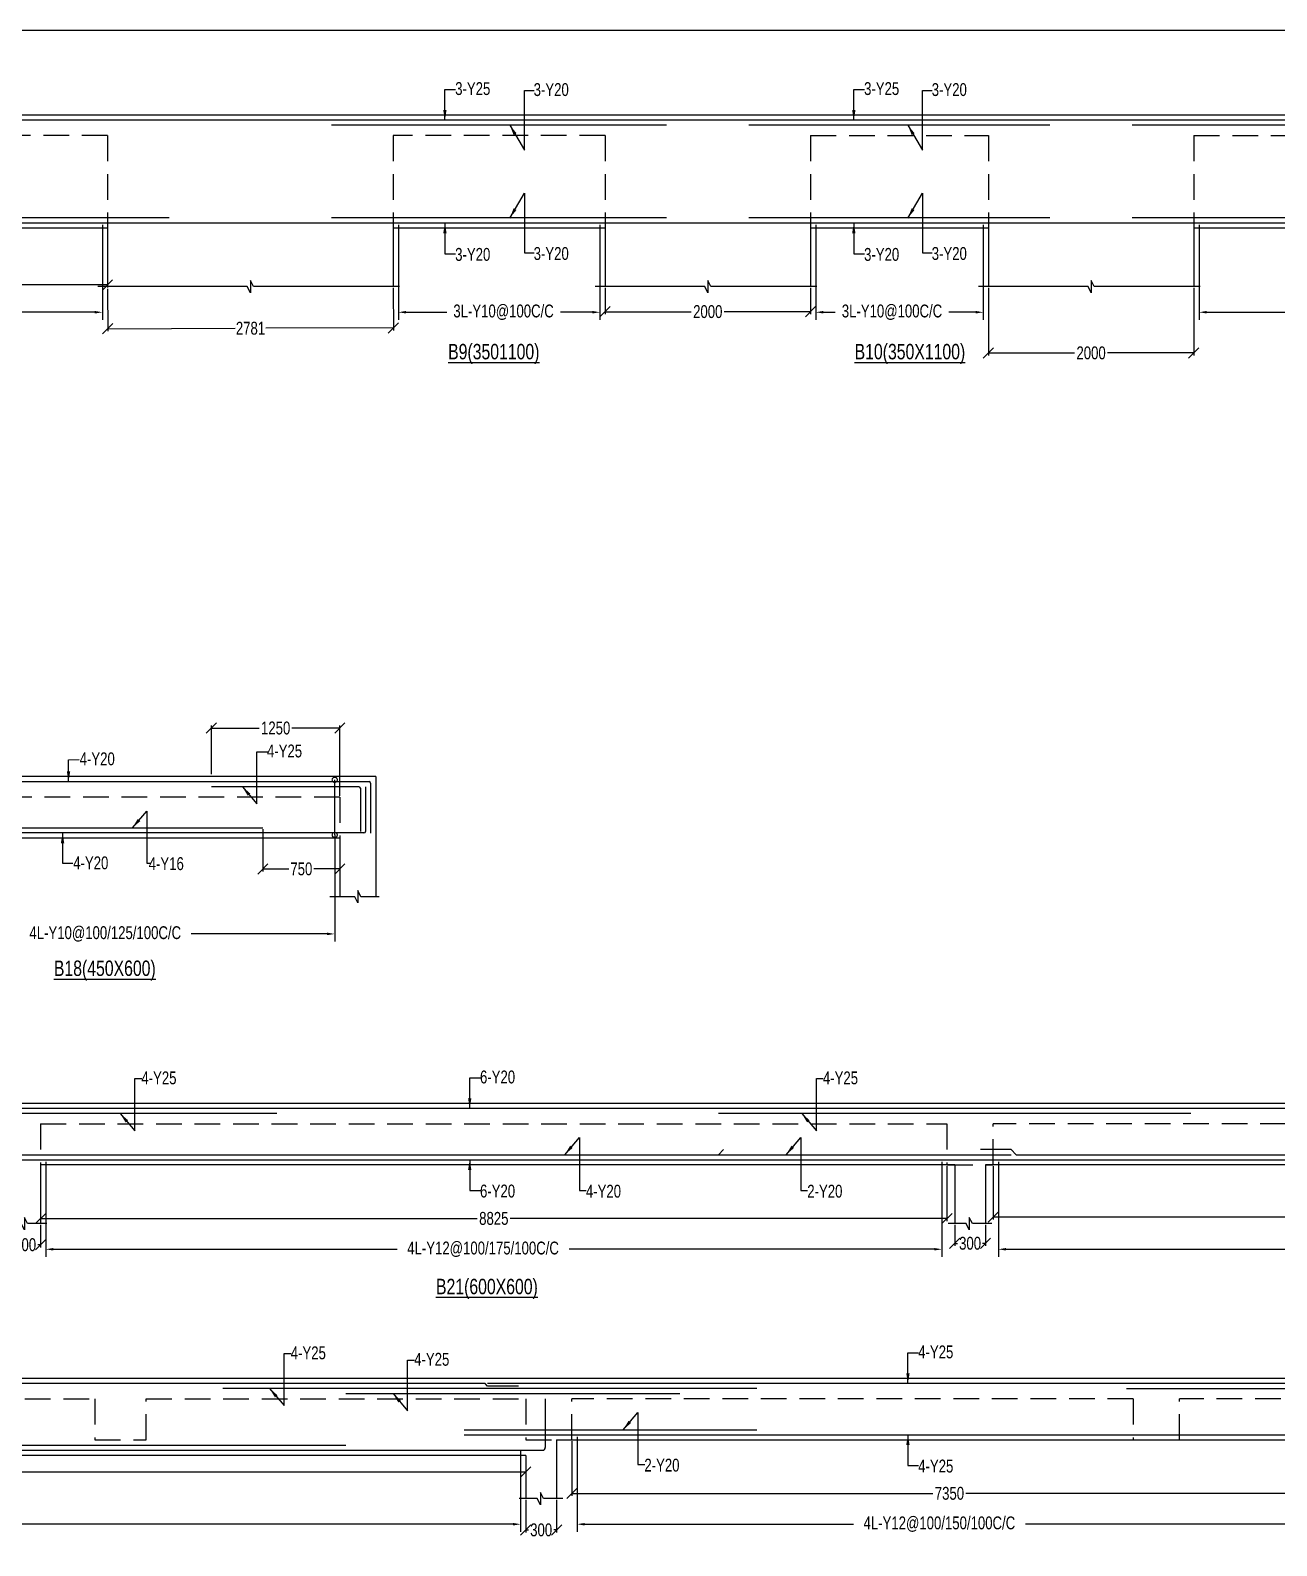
# Model space of a CAD drawing. Header units: millimetres. Extents: x 0 to 31744305, y -21599035 to 0.
# Drawn here: x 31664515 to 31676650, y -21136625 to -21121868 of the extents above; entities that cross this region are included whole.
import ezdxf

# ---------------------------------------------------------------- set-up
doc = ezdxf.new("R2010")
doc.units = ezdxf.units.MM
doc.header["$LTSCALE"] = 1000
doc.header["$MEASUREMENT"] = 0
doc.header["$PDMODE"] = 3
for name, pattern in [('CONTINOUS', [0]), ('CONTINU', [0]), ('HIDDEN', [0.375, 0.25, -0.125])]:
    doc.linetypes.add(name, pattern=pattern)
for name, color, linetype in [('-S-ARROW', 253, 'Continuous'), ('-S-MISC', 8, 'Continuous'), ('-S-STIRUP', 11, 'Continuous'), ('-STR-BEAM', 7, 'CONTINU'), ('-STR-COLUMN', 5, 'HIDDEN'), ('-STR-REINF', 3, 'Continuous'), ('-STR-RF-DIM', 8, 'CONTINOUS'), ('-STR-TEXT', 6, 'Continuous'), ('S-DIM', 7, 'Continuous'), ('SEC TEXT', 9, 'Continuous'), ('SLAB LINE', 254, 'HIDDEN')]:
    doc.layers.add(name, color=color, linetype=linetype)
doc.styles.add('BEAM-LS', font='romans.shx', dxfattribs={"width": 0.8})
doc.styles.add('SOBHA', font='swisscl.ttf')
doc.styles.add('sobha.sed', font='swisscl.ttf')
doc.dimstyles.new('S-50', dxfattribs={"dimscale": 50, "dimtxt": 2.5, "dimasz": 2, "dimexe": 0.5, "dimexo": 0.25, "dimgap": 0.25, "dimtad": 0, "dimdec": 0, "dimrnd": 0.0005, "dimzin": 0, "dimdsep": 46, "dimtxsty": 'sobha.sed', "dimblk": 'OBLIQUE', "dimcen": 0.09, "dimclrd": 8, "dimclre": 8, "dimclrt": 6, "dimadec": 0, "dimazin": 0, "dimtfac": 1, "dimtdec": 0, "dimtofl": 0, "dimtmove": 2, "dimatfit": 3, "dimfxl": 0.18, "dimtolj": 1, "dimtzin": 0, "dimlwd": -1, "dimlwe": -1, "dimarcsym": 0})
doc.dimstyles.new('S-DIM50', dxfattribs={"dimscale": 50, "dimtxt": 2.5, "dimasz": 1.5, "dimexe": 1.5, "dimexo": 1, "dimgap": 0.5, "dimtad": 0, "dimdec": 0, "dimzin": 0, "dimdsep": 46, "dimtxsty": 'SOBHA', "dimcen": 0.09, "dimclrd": 256, "dimclre": 256, "dimclrt": 6, "dimadec": 5, "dimazin": 0, "dimtfac": 1, "dimtdec": 0, "dimtofl": 0, "dimtmove": 0, "dimatfit": 3, "dimfxl": 0.18, "dimtolj": 1, "dimtzin": 0, "dimlwd": -1, "dimlwe": -1, "dimarcsym": 0})
doc.dimstyles.new('STIRUP', dxfattribs={"dimscale": 50, "dimtxt": 2.5, "dimasz": 2.2, "dimexe": 0, "dimexo": 0, "dimgap": 0.5, "dimtad": 0, "dimdec": 0, "dimzin": 0, "dimdsep": 46, "dimtxsty": 'BEAM-LS', "dimblk": 'DOTSMALL', "dimcen": 0.09, "dimclrd": 256, "dimclre": 256, "dimclrt": 256, "dimadec": 5, "dimazin": 0, "dimtfac": 1, "dimtdec": 0, "dimtofl": 0, "dimtmove": 0, "dimatfit": 3, "dimldrblk": 'DOTSMALL', "dimfxl": 0, "dimfxlon": 1, "dimtolj": 1, "dimtzin": 0, "dimlwd": -1, "dimlwe": -1, "dimarcsym": 0})

# ---------------------------------------------------------------- blocks, each defined once
blk = doc.blocks.new('*D551')
at = {"layer": '-STR-RF-DIM', "transparency": 16777216}
for p, q in [((7613, 1378), (7613, 452)), ((20259, 1378), (20259, 452)), ((7688, 527), (13085, 527)), ((20184, 527), (14848, 527))]:
    blk.add_line(p, q, dxfattribs=at)
for points in [[(7688, 540), (7688, 515), (7613, 527)], [(20184, 540), (20184, 515), (20259, 527)]]:
    blk.add_solid(points, dxfattribs=at)
at = {"layer": 'Defpoints', "color": 0, "transparency": 16777216}
for p in [(7613, 1378, 0), (20259, 1378, 0), (20259, 527)]:
    blk.add_point(p, dxfattribs=at)
at = {"layer": '-STR-RF-DIM', "color": 6, "transparency": 16777216, "insert": (13966, 527), "char_height": 125, "attachment_point": 5, "style": 'SOBHA'}
blk.add_mtext('\\A1;3L-Y10@100C/175/100C/C', dxfattribs=at)
blk = doc.blocks.new('*D552')
at = {"layer": '-STR-RF-DIM', "transparency": 16777216}
for p, q in [((23140, 1378), (23140, 452)), ((25103, 1378), (25103, 452)), ((23215, 527), (23611, 527)), ((25028, 527), (24717, 527))]:
    blk.add_line(p, q, dxfattribs=at)
for points in [[(23215, 540), (23215, 515), (23140, 527)], [(25028, 540), (25028, 515), (25103, 527)]]:
    blk.add_solid(points, dxfattribs=at)
at = {"layer": 'Defpoints', "color": 0, "transparency": 16777216}
for p in [(23140, 1378, 0), (25103, 1378, 0), (23140, 527)]:
    blk.add_point(p, dxfattribs=at)
at = {"layer": '-STR-RF-DIM', "color": 6, "transparency": 16777216, "insert": (24164, 527), "char_height": 125, "attachment_point": 5, "style": 'SOBHA'}
blk.add_mtext('\\A1;3L-Y10@100C/C', dxfattribs=at)
blk = doc.blocks.new('*D531')
at = {"layer": '-STR-RF-DIM', "transparency": 16777216}
for p, q in [((27203, 1378), (27203, 452)), ((28835, 1378), (28835, 452)), ((27278, 527), (27392, 527)), ((28760, 527), (28499, 527))]:
    blk.add_line(p, q, dxfattribs=at)
for points in [[(27278, 540), (27278, 515), (27203, 527)], [(28760, 540), (28760, 515), (28835, 527)]]:
    blk.add_solid(points, dxfattribs=at)
at = {"layer": 'Defpoints', "color": 0, "transparency": 16777216}
for p in [(27203, 1378, 0), (28835, 1378, 0), (27203, 527)]:
    blk.add_point(p, dxfattribs=at)
at = {"layer": '-STR-RF-DIM', "color": 6, "transparency": 16777216, "insert": (27946, 527), "char_height": 125, "attachment_point": 5, "style": 'SOBHA'}
blk.add_mtext('\\A1;3L-Y10@100C/C', dxfattribs=at)
blk = doc.blocks.new('*D532')
at = {"layer": '-STR-RF-DIM', "transparency": 16777216}
for p, q in [((30935, 1378), (30935, 452)), ((33854, 1378), (33854, 452)), ((31010, 527), (31853, 527)), ((33779, 527), (32960, 527))]:
    blk.add_line(p, q, dxfattribs=at)
for points in [[(31010, 540), (31010, 515), (30935, 527)], [(33779, 540), (33779, 515), (33854, 527)]]:
    blk.add_solid(points, dxfattribs=at)
at = {"layer": 'Defpoints', "color": 0, "transparency": 16777216}
for p in [(30935, 1378, 0), (33854, 1378, 0), (30935, 527)]:
    blk.add_point(p, dxfattribs=at)
at = {"layer": '-STR-RF-DIM', "color": 6, "transparency": 16777216, "insert": (32406, 527), "char_height": 125, "attachment_point": 5, "style": 'SOBHA'}
blk.add_mtext('\\A1;3L-Y10@100C/C', dxfattribs=at)
blk = doc.blocks.new('_OBLIQUE')
at = {"color": 0, "linetype": 'ByBlock'}
blk.add_line((-0.5, -0.5), (0.5, 0.5), dxfattribs=at)
blk = doc.blocks.new('_DotSmall')
at = {"color": 0, "linetype": 'ByBlock', "const_width": 0.5}
blk.add_lwpolyline([(-0.0625, 0, 1), (0.0625, 0, 1)], format="xyb", close=True, dxfattribs=at)
blk = doc.blocks.new('*D26')
at = {"layer": '-S-STIRUP', "ltscale": 100, "transparency": 16777216}
blk.add_line((31667479, -21129704), (31667479, -21129167), dxfattribs=at)
at = {"layer": 'Defpoints', "color": 0, "linetype": 'CONTINU', "ltscale": 100, "transparency": 16777216}
for p in [(31667479, -21129167), (31667479, -21129167), (31667479, -21129704)]:
    blk.add_point(p, dxfattribs=at)
at = {"layer": '-S-STIRUP', "linetype": 'CONTINU', "ltscale": 100, "transparency": 16777216, "xscale": 100, "yscale": 100, "zscale": 100}
for p, rotation in [((31667479, -21129167), 90), ((31667479, -21129704), 270)]:
    blk.add_blockref('_DotSmall', p, dxfattribs=dict(at, rotation=rotation))
blk = doc.blocks.new('*D30')
at = {"layer": '-STR-RF-DIM', "transparency": 16777216}
for p, q in [((31663011, -21129704), (31663011, -21130743)), ((31667479, -21129704), (31667479, -21130743)), ((31663086, -21130668), (31664408, -21130668)), ((31667404, -21130668), (31666082, -21130668))]:
    blk.add_line(p, q, dxfattribs=at)
for points in [[(31663086, -21130655), (31663086, -21130680), (31663011, -21130668)], [(31667404, -21130655), (31667404, -21130680), (31667479, -21130668)]]:
    blk.add_solid(points, dxfattribs=at)
at = {"layer": 'Defpoints', "color": 0, "transparency": 16777216}
for p in [(31663011, -21129704, 0), (31667479, -21129704, 0), (31667479, -21130668)]:
    blk.add_point(p, dxfattribs=at)
at = {"layer": '-STR-RF-DIM', "color": 6, "transparency": 16777216, "insert": (31665245, -21130668), "char_height": 125, "attachment_point": 5, "style": 'SOBHA'}
blk.add_mtext('\\A1;4L-Y10@100/125/100C/C', dxfattribs=at)
blk = doc.blocks.new('*D848')
at = {"layer": '-STR-RF-DIM', "transparency": 16777216}
for p, q in [((20190, 1528), (20190, 602)), ((28915, 1528), (28915, 602)), ((20265, 677), (23611, 677)), ((28840, 677), (25285, 677))]:
    blk.add_line(p, q, dxfattribs=at)
for points in [[(20265, 690), (20265, 665), (20190, 677)], [(28840, 690), (28840, 665), (28915, 677)]]:
    blk.add_solid(points, dxfattribs=at)
at = {"layer": 'Defpoints', "color": 0, "transparency": 16777216}
for p in [(20190, 1528, 0), (28915, 1528, 0), (20190, 677)]:
    blk.add_point(p, dxfattribs=at)
at = {"layer": '-STR-RF-DIM', "color": 6, "transparency": 16777216, "insert": (24448, 677), "char_height": 125, "attachment_point": 5, "style": 'SOBHA'}
blk.add_mtext('\\A1;4L-Y12@100/175/100C/C', dxfattribs=at)
blk = doc.blocks.new('*D850')
at = {"layer": '-STR-RF-DIM', "transparency": 16777216}
for p, q in [((29465, 1528), (29465, 602)), ((36715, 1528), (36715, 602)), ((29540, 677), (32484, 677)), ((36640, 677), (34157, 677))]:
    blk.add_line(p, q, dxfattribs=at)
for points in [[(29540, 690), (29540, 665), (29465, 677)], [(36640, 690), (36640, 665), (36715, 677)]]:
    blk.add_solid(points, dxfattribs=at)
at = {"layer": 'Defpoints', "color": 0, "transparency": 16777216}
for p in [(29465, 1528, 0), (36715, 1528, 0), (36715, 677)]:
    blk.add_point(p, dxfattribs=at)
at = {"layer": '-STR-RF-DIM', "color": 6, "transparency": 16777216, "insert": (33321, 677), "char_height": 125, "attachment_point": 5, "style": 'SOBHA'}
blk.add_mtext('\\A1;4L-Y10@100/125/100C/C', dxfattribs=at)
blk = doc.blocks.new('*D584')
at = {"layer": '-STR-RF-DIM', "transparency": 16777216}
for p, q in [((31658042, -21134869), (31658042, -21135702)), ((31669289, -21134915), (31669289, -21135702)), ((31658117, -21135627), (31662704, -21135627)), ((31669214, -21135627), (31664376, -21135627))]:
    blk.add_line(p, q, dxfattribs=at)
for points in [[(31658117, -21135615), (31658117, -21135640), (31658042, -21135627)], [(31669214, -21135615), (31669214, -21135640), (31669289, -21135627)]]:
    blk.add_solid(points, dxfattribs=at)
at = {"layer": 'Defpoints', "color": 0, "transparency": 16777216}
for p in [(31658042, -21134869, 178587), (31669289, -21134915, 0), (31669289, -21135627)]:
    blk.add_point(p, dxfattribs=at)
at = {"layer": '-STR-RF-DIM', "color": 6, "transparency": 16777216, "insert": (31663540, -21135627), "char_height": 125, "attachment_point": 5, "style": 'SOBHA'}
blk.add_mtext('\\A1;5L-Y12@100/150/100C/C', dxfattribs=at)
blk = doc.blocks.new('*D585')
at = {"layer": '-STR-RF-DIM', "transparency": 16777216}
for p, q in [((31669839, -21134776), (31669839, -21135702)), ((31677014, -21134776), (31677014, -21135702)), ((31669914, -21135627), (31672529, -21135627)), ((31676939, -21135627), (31674203, -21135627))]:
    blk.add_line(p, q, dxfattribs=at)
for points in [[(31669914, -21135615), (31669914, -21135640), (31669839, -21135627)], [(31676939, -21135615), (31676939, -21135640), (31677014, -21135627)]]:
    blk.add_solid(points, dxfattribs=at)
at = {"layer": 'Defpoints', "color": 0, "transparency": 16777216}
for p in [(31669839, -21134776, 0), (31677014, -21134776, 0), (31677014, -21135627)]:
    blk.add_point(p, dxfattribs=at)
at = {"layer": '-STR-RF-DIM', "color": 6, "transparency": 16777216, "insert": (31673366, -21135627), "char_height": 125, "attachment_point": 5, "style": 'SOBHA'}
blk.add_mtext('\\A1;4L-Y12@100/150/100C/C', dxfattribs=at)
blk = doc.blocks.new('*D417')
at = {"color": 8, "transparency": 16777216}
for p, q in [((31666279, -21129113), (31666279, -21128638)), ((31666279, -21128663), (31666744, -21128663)), ((31667529, -21128663), (31667063, -21128663)), ((31667529, -21129322), (31667529, -21128638))]:
    blk.add_line(p, q, dxfattribs=at)
at = {"layer": 'Defpoints', "color": 0, "transparency": 16777216}
for p in [(31666279, -21128663), (31666279, -21129126, 0), (31667529, -21129334, 0)]:
    blk.add_point(p, dxfattribs=at)
at = {"color": 8, "transparency": 16777216, "xscale": 100, "yscale": 100, "zscale": 100, "rotation": 180}
blk.add_blockref('_OBLIQUE', (31666279, -21128663), dxfattribs=at)
at = {"color": 8, "transparency": 16777216, "xscale": 100, "yscale": 100, "zscale": 100}
blk.add_blockref('_OBLIQUE', (31667529, -21128663), dxfattribs=at)
at = {"color": 6, "transparency": 16777216, "insert": (31666904, -21128663), "char_height": 125, "attachment_point": 5, "style": 'sobha.sed'}
blk.add_mtext('\\A1;1250', dxfattribs=at)
blk = doc.blocks.new('*D420')
at = {"color": 8, "transparency": 16777216}
for p, q in [((31666779, -21129647), (31666779, -21130060)), ((31667529, -21129747), (31667529, -21130060)), ((31666779, -21130035), (31667033, -21130035)), ((31667529, -21130035), (31667275, -21130035))]:
    blk.add_line(p, q, dxfattribs=at)
at = {"layer": 'Defpoints', "color": 0, "transparency": 16777216}
for p in [(31666779, -21129634, 0), (31667529, -21129734, 0), (31666779, -21130035)]:
    blk.add_point(p, dxfattribs=at)
at = {"color": 8, "transparency": 16777216, "xscale": 100, "yscale": 100, "zscale": 100, "rotation": 180}
blk.add_blockref('_OBLIQUE', (31666779, -21130035), dxfattribs=at)
at = {"color": 8, "transparency": 16777216, "xscale": 100, "yscale": 100, "zscale": 100}
blk.add_blockref('_OBLIQUE', (31667529, -21130035), dxfattribs=at)
at = {"color": 6, "transparency": 16777216, "insert": (31667154, -21130035), "char_height": 125, "attachment_point": 5, "style": 'sobha.sed'}
blk.add_mtext('\\A1;750', dxfattribs=at)
blk = doc.blocks.new('*D902')
at = {"layer": 'Defpoints', "color": 0, "transparency": 16777216}
for p in [(31652521, -21123793, 0), (31665267, -21123793, 0), (31665267, -21124347)]:
    blk.add_point(p, dxfattribs=at)
at = {"layer": 'S-DIM', "color": 8, "transparency": 16777216}
for p, q in [((31652521, -21123805), (31652521, -21124372)), ((31665267, -21123805), (31665267, -21124372)), ((31652521, -21124347), (31658696, -21124347)), ((31665267, -21124347), (31659093, -21124347))]:
    blk.add_line(p, q, dxfattribs=at)
at = {"layer": 'S-DIM', "color": 8, "transparency": 16777216, "xscale": 100, "yscale": 100, "zscale": 100, "rotation": 180}
blk.add_blockref('_OBLIQUE', (31652521, -21124347), dxfattribs=at)
at = {"layer": 'S-DIM', "color": 8, "transparency": 16777216, "xscale": 100, "yscale": 100, "zscale": 100}
blk.add_blockref('_OBLIQUE', (31665267, -21124347), dxfattribs=at)
at = {"layer": 'S-DIM', "color": 6, "transparency": 16777216, "insert": (31658894, -21124347), "char_height": 125, "attachment_point": 5, "style": 'sobha.sed'}
blk.add_mtext('\\A1;12746', dxfattribs=at)
blk = doc.blocks.new('*D903')
at = {"layer": 'Defpoints', "color": 0, "transparency": 16777216}
for p in [(31665267, -21124372), (31668048, -21124364, 0), (31668050, -21124766)]:
    blk.add_point(p, dxfattribs=at)
at = {"layer": 'S-DIM', "color": 8, "transparency": 16777216}
for p, q in [((31665267, -21124385), (31665269, -21124799)), ((31668048, -21124376), (31668050, -21124791)), ((31665269, -21124774), (31666509, -21124770)), ((31668050, -21124766), (31666809, -21124769))]:
    blk.add_line(p, q, dxfattribs=at)
at = {"layer": 'S-DIM', "color": 8, "transparency": 16777216, "xscale": 100, "yscale": 100, "zscale": 100}
for p, rotation in [((31665269, -21124774), 180.1761381373774), ((31668050, -21124766), 0.1761381373774036)]:
    blk.add_blockref('_OBLIQUE', p, dxfattribs=dict(at, rotation=rotation))
at = {"layer": 'S-DIM', "color": 6, "transparency": 16777216, "insert": (31666659, -21124770), "char_height": 125, "attachment_point": 5, "rotation": 0.1761, "style": 'sobha.sed'}
blk.add_mtext('\\A1;2781', dxfattribs=at)
blk = doc.blocks.new('*D909')
at = {"layer": 'Defpoints', "color": 0, "transparency": 16777216}
for p in [(31670111, -21124364, 0), (31672111, -21124364, 0), (31672111, -21124608)]:
    blk.add_point(p, dxfattribs=at)
at = {"layer": 'S-DIM', "color": 8, "transparency": 16777216}
for p, q in [((31670111, -21124376), (31670111, -21124633)), ((31672111, -21124376), (31672111, -21124633)), ((31670111, -21124608), (31670951, -21124608)), ((31672111, -21124608), (31671272, -21124608))]:
    blk.add_line(p, q, dxfattribs=at)
at = {"layer": 'S-DIM', "color": 8, "transparency": 16777216, "xscale": 100, "yscale": 100, "zscale": 100}
for p, rotation in [((31670111, -21124608), 180.0012860835326), ((31672111, -21124608), 0.0012860835326465)]:
    blk.add_blockref('_OBLIQUE', p, dxfattribs=dict(at, rotation=rotation))
at = {"layer": 'S-DIM', "color": 6, "transparency": 16777216, "insert": (31671111, -21124608), "char_height": 125, "attachment_point": 5, "rotation": 0.0013, "style": 'sobha.sed'}
blk.add_mtext('\\A1;2000', dxfattribs=at)
blk = doc.blocks.new('*D910')
at = {"layer": 'Defpoints', "color": 0, "transparency": 16777216}
for p in [(31673843, -21124364, 0), (31675843, -21124364, 0), (31675843, -21125010)]:
    blk.add_point(p, dxfattribs=at)
at = {"layer": 'S-DIM', "color": 8, "transparency": 16777216}
for p, q in [((31673843, -21124376), (31673843, -21125035)), ((31675843, -21124376), (31675843, -21125035)), ((31673843, -21125010), (31674683, -21125010)), ((31675843, -21125010), (31675004, -21125010))]:
    blk.add_line(p, q, dxfattribs=at)
at = {"layer": 'S-DIM', "color": 8, "transparency": 16777216, "xscale": 100, "yscale": 100, "zscale": 100, "rotation": 180}
blk.add_blockref('_OBLIQUE', (31673843, -21125010), dxfattribs=at)
at = {"layer": 'S-DIM', "color": 8, "transparency": 16777216, "xscale": 100, "yscale": 100, "zscale": 100}
blk.add_blockref('_OBLIQUE', (31675843, -21125010), dxfattribs=at)
at = {"layer": 'S-DIM', "color": 6, "transparency": 16777216, "insert": (31674843, -21125010), "char_height": 125, "attachment_point": 5, "style": 'sobha.sed'}
blk.add_mtext('\\A1;2000', dxfattribs=at)
blk = doc.blocks.new('*D927')
at = {"layer": 'Defpoints', "color": 0, "transparency": 16777216}
for p in [(31664615, -21132918, 0), (31673440, -21132918, 0), (31673440, -21133439)]:
    blk.add_point(p, dxfattribs=at)
at = {"layer": 'S-DIM', "color": 8, "transparency": 16777216}
for p, q in [((31664615, -21132931), (31664615, -21133464)), ((31673440, -21132931), (31673440, -21133464)), ((31664615, -21133439), (31668867, -21133439)), ((31673440, -21133439), (31669188, -21133439))]:
    blk.add_line(p, q, dxfattribs=at)
at = {"layer": 'S-DIM', "color": 8, "transparency": 16777216, "xscale": 100, "yscale": 100, "zscale": 100, "rotation": 180}
blk.add_blockref('_OBLIQUE', (31664615, -21133439), dxfattribs=at)
at = {"layer": 'S-DIM', "color": 8, "transparency": 16777216, "xscale": 100, "yscale": 100, "zscale": 100}
blk.add_blockref('_OBLIQUE', (31673440, -21133439), dxfattribs=at)
at = {"layer": 'S-DIM', "color": 6, "transparency": 16777216, "insert": (31669028, -21133439), "char_height": 125, "attachment_point": 5, "style": 'sobha.sed'}
blk.add_mtext('\\A1;8825', dxfattribs=at)
blk = doc.blocks.new('*D928')
at = {"layer": 'Defpoints', "color": 0, "transparency": 16777216}
for p in [(31673890, -21132918, 0), (31681240, -21132918, 0), (31681240, -21133424)]:
    blk.add_point(p, dxfattribs=at)
at = {"layer": 'S-DIM', "color": 8, "transparency": 16777216}
for p, q in [((31673890, -21132931), (31673890, -21133449)), ((31681240, -21132931), (31681240, -21133449)), ((31673890, -21133424), (31677405, -21133424)), ((31681240, -21133424), (31677726, -21133424))]:
    blk.add_line(p, q, dxfattribs=at)
at = {"layer": 'S-DIM', "color": 8, "transparency": 16777216, "xscale": 100, "yscale": 100, "zscale": 100, "rotation": 180}
blk.add_blockref('_OBLIQUE', (31673890, -21133424), dxfattribs=at)
at = {"layer": 'S-DIM', "color": 8, "transparency": 16777216, "xscale": 100, "yscale": 100, "zscale": 100}
blk.add_blockref('_OBLIQUE', (31681240, -21133424), dxfattribs=at)
at = {"layer": 'S-DIM', "color": 6, "transparency": 16777216, "insert": (31677565, -21133424), "char_height": 125, "attachment_point": 5, "style": 'sobha.sed'}
blk.add_mtext('\\A1;7350', dxfattribs=at)
blk = doc.blocks.new('*D932')
at = {"layer": 'Defpoints', "color": 0, "transparency": 16777216}
for p in [(31664315, -21133489, 0), (31664615, -21133489, 0), (31664615, -21133695)]:
    blk.add_point(p, dxfattribs=at)
at = {"layer": 'S-DIM', "color": 8, "transparency": 16777216}
for p, q in [((31664315, -21133501), (31664315, -21133720)), ((31664615, -21133501), (31664615, -21133720)), ((31664315, -21133695), (31664343, -21133695)), ((31664615, -21133695), (31664587, -21133695))]:
    blk.add_line(p, q, dxfattribs=at)
at = {"layer": 'S-DIM', "color": 8, "transparency": 16777216, "xscale": 100, "yscale": 100, "zscale": 100, "rotation": 180}
blk.add_blockref('_OBLIQUE', (31664315, -21133695), dxfattribs=at)
at = {"layer": 'S-DIM', "color": 8, "transparency": 16777216, "xscale": 100, "yscale": 100, "zscale": 100}
blk.add_blockref('_OBLIQUE', (31664615, -21133695), dxfattribs=at)
at = {"layer": 'S-DIM', "color": 6, "transparency": 16777216, "insert": (31664465, -21133695), "char_height": 125, "attachment_point": 5, "style": 'sobha.sed'}
blk.add_mtext('\\A1;300', dxfattribs=at)
blk = doc.blocks.new('*D934')
at = {"layer": 'Defpoints', "color": 0, "transparency": 16777216}
for p in [(31673515, -21133489, 0), (31673815, -21133489, 0), (31673815, -21133681)]:
    blk.add_point(p, dxfattribs=at)
at = {"layer": 'S-DIM', "color": 8, "transparency": 16777216}
for p, q in [((31673515, -21133501), (31673515, -21133706)), ((31673815, -21133501), (31673815, -21133706)), ((31673515, -21133681), (31673543, -21133681)), ((31673815, -21133681), (31673787, -21133681))]:
    blk.add_line(p, q, dxfattribs=at)
at = {"layer": 'S-DIM', "color": 8, "transparency": 16777216, "xscale": 100, "yscale": 100, "zscale": 100, "rotation": 180}
blk.add_blockref('_OBLIQUE', (31673515, -21133681), dxfattribs=at)
at = {"layer": 'S-DIM', "color": 8, "transparency": 16777216, "xscale": 100, "yscale": 100, "zscale": 100}
blk.add_blockref('_OBLIQUE', (31673815, -21133681), dxfattribs=at)
at = {"layer": 'S-DIM', "color": 6, "transparency": 16777216, "insert": (31673665, -21133681), "char_height": 125, "attachment_point": 5, "style": 'sobha.sed'}
blk.add_mtext('\\A1;300', dxfattribs=at)
blk = doc.blocks.new('*D935')
at = {"layer": 'Defpoints', "color": 0, "transparency": 16777216}
for p in [(31657992, -21135746, 0), (31669339, -21135746, 0), (31669339, -21135908)]:
    blk.add_point(p, dxfattribs=at)
at = {"layer": 'S-DIM', "color": 8, "transparency": 16777216}
for p, q in [((31657992, -21135758), (31657992, -21135933)), ((31669339, -21135758), (31669339, -21135933)), ((31657992, -21135908), (31663467, -21135908)), ((31669339, -21135908), (31663863, -21135908))]:
    blk.add_line(p, q, dxfattribs=at)
at = {"layer": 'S-DIM', "color": 8, "transparency": 16777216, "xscale": 100, "yscale": 100, "zscale": 100, "rotation": 180}
blk.add_blockref('_OBLIQUE', (31657992, -21135908), dxfattribs=at)
at = {"layer": 'S-DIM', "color": 8, "transparency": 16777216, "xscale": 100, "yscale": 100, "zscale": 100}
blk.add_blockref('_OBLIQUE', (31669339, -21135908), dxfattribs=at)
at = {"layer": 'S-DIM', "color": 6, "transparency": 16777216, "insert": (31663665, -21135908), "char_height": 125, "attachment_point": 5, "style": 'sobha.sed'}
blk.add_mtext('\\A1;11347', dxfattribs=at)
blk = doc.blocks.new('*D936')
at = {"layer": 'Defpoints', "color": 0, "transparency": 16777216}
for p in [(31669789, -21135596, 0), (31677139, -21135596, 0), (31677139, -21136116)]:
    blk.add_point(p, dxfattribs=at)
at = {"layer": 'S-DIM', "color": 8, "transparency": 16777216}
for p, q in [((31669789, -21135608), (31669789, -21136141)), ((31677139, -21135608), (31677139, -21136141)), ((31669789, -21136116), (31673303, -21136116)), ((31677139, -21136116), (31673624, -21136116))]:
    blk.add_line(p, q, dxfattribs=at)
at = {"layer": 'S-DIM', "color": 8, "transparency": 16777216, "xscale": 100, "yscale": 100, "zscale": 100, "rotation": 180}
blk.add_blockref('_OBLIQUE', (31669789, -21136116), dxfattribs=at)
at = {"layer": 'S-DIM', "color": 8, "transparency": 16777216, "xscale": 100, "yscale": 100, "zscale": 100}
blk.add_blockref('_OBLIQUE', (31677139, -21136116), dxfattribs=at)
at = {"layer": 'S-DIM', "color": 6, "transparency": 16777216, "insert": (31673464, -21136116), "char_height": 125, "attachment_point": 5, "style": 'sobha.sed'}
blk.add_mtext('\\A1;7350', dxfattribs=at)
blk = doc.blocks.new('*D945')
at = {"layer": 'Defpoints', "color": 0, "transparency": 16777216}
for p in [(31669339, -21136167, 0), (31669639, -21136167, 0), (31669639, -21136472)]:
    blk.add_point(p, dxfattribs=at)
at = {"layer": 'S-DIM', "color": 8, "transparency": 16777216}
for p, q in [((31669339, -21136179), (31669339, -21136497)), ((31669639, -21136179), (31669639, -21136497)), ((31669339, -21136472), (31669367, -21136472)), ((31669639, -21136472), (31669611, -21136472))]:
    blk.add_line(p, q, dxfattribs=at)
at = {"layer": 'S-DIM', "color": 8, "transparency": 16777216, "xscale": 100, "yscale": 100, "zscale": 100, "rotation": 180}
blk.add_blockref('_OBLIQUE', (31669339, -21136472), dxfattribs=at)
at = {"layer": 'S-DIM', "color": 8, "transparency": 16777216, "xscale": 100, "yscale": 100, "zscale": 100}
blk.add_blockref('_OBLIQUE', (31669639, -21136472), dxfattribs=at)
at = {"layer": 'S-DIM', "color": 6, "transparency": 16777216, "insert": (31669489, -21136472), "char_height": 125, "attachment_point": 5, "style": 'sobha.sed'}
blk.add_mtext('\\A1;300', dxfattribs=at)
blk = doc.blocks.new('A$C1ce4d759')
at = {"layer": '-S-MISC', "linetype": 'ByBlock', "ltscale": 1000, "elevation": 0}
for points in [[(23152.2, 777.1), (21729, 777.9), (21699.1, 837.5), (21699.1, 717.3), (21669.3, 777.9), (20212.8, 777.1)], [(27215.2, 777.1), (26182.5, 777.8), (26152.6, 837.5), (26152.6, 717.3), (26122.8, 777.8), (25056.8, 777.1)], [(30947.2, 777.1), (29914.5, 777.8), (29884.6, 837.5), (29884.6, 717.3), (29854.8, 777.8), (28788.8, 777.1)]]:
    blk.add_lwpolyline(points, dxfattribs=at)
at = {"layer": '-STR-BEAM'}
for p, q in [((45174.6, 2448, 0), (62.6, 2448, 0)), ((7562.6, 1348, 0), (20308.6, 1348, 0)), ((23089.6, 1348, 0), (25152.6, 1348, 0)), ((27152.6, 1348, 0), (28884.6, 1348, 0)), ((30884.6, 1348, 0), (33903.6, 1348, 0))]:
    blk.add_line(p, q, dxfattribs=at)
at = {"layer": '-STR-COLUMN', "linetype": 'Continuous', "ltscale": 10}
for p, q in [((20308.6, 1348, 0), (20308.6, 777.1, 0)), ((23089.6, 1348, 0), (23089.6, 777.1, 0)), ((25152.6, 1348, 0), (25152.6, 777.1, 0)), ((27152.6, 1348, 0), (27152.6, 777.1, 0)), ((28884.6, 1348, 0), (28884.6, 777.1, 0)), ((30884.6, 1348, 0), (30884.6, 777.1, 0))]:
    blk.add_line(p, q, dxfattribs=at)
at = {"layer": '-STR-REINF', "ltscale": 10}
for p, q in [((45109.6, 2398, 0), (127.6, 2398, 0)), ((25750.3, 2348, 0), (22489.6, 2348, 0)), ((29482.3, 2348, 0), (26552.6, 2348, 0)), ((43774.7, 2348, 0), (30284.6, 2348, 0)), ((177.6, 1398, 0), (45059.6, 1398, 0)), ((25750.3, 1445.3, 0), (22489.6, 1445.3, 0)), ((29482.3, 1445.3, 0), (26552.6, 1445.3, 0)), ((43774.7, 1445.3, 0), (30284.6, 1445.3, 0))]:
    blk.add_line(p, q, dxfattribs=at)
blk.add_lwpolyline([(20908.7, 1448), (6962.6, 1448)], dxfattribs=at)
at = {"layer": 'SLAB LINE', "color": 8, "linetype": 'HIDDEN'}
for p, q in [((20308.6, 2248, 0), (20308.6, 1348, 0)), ((25152.6, 2248, 0), (23089.6, 2248, 0)), ((23089.6, 2248, 0), (23089.6, 1348, 0)), ((25152.6, 2248, 0), (25152.6, 1348, 0)), ((27152.6, 2248, 0), (27152.6, 1348, 0)), ((27152.6, 2248, 0), (28884.6, 2248, 0)), ((28884.6, 2248, 0), (28884.6, 1348, 0)), ((30884.6, 2248, 0), (30884.6, 1348, 0)), ((30884.6, 2248, 0), (30884.6, 1348, 0)), ((30884.6, 2248, 0), (33903.6, 2248, 0))]:
    blk.add_line(p, q, dxfattribs=at)
at = {"layer": 'SLAB LINE', "color": 8, "linetype": 'HIDDEN', "elevation": 0}
blk.add_lwpolyline([(20308.6, 2248), (14448.6, 2248), (14448.6, 1848)], dxfattribs=at)
at = {"layer": '-STR-TEXT', "color": 6, "style": 'SOBHA'}
for s, p in [('3-Y25', (23693.2, 2642.8, 0)), ('3-Y20', (24457.3, 2633.1, 0)), ('3-Y25', (27674.3, 2642.8, 0)), ('3-Y20', (28332.8, 2633.1, 0)), ('3-Y20', (23693.2, 1028, 0)), ('3-Y20', (24457.3, 1037, 0)), ('3-Y20', (27674.3, 1028, 0)), ('3-Y20', (28332.8, 1037, 0))]:
    blk.add_text(s, height=125, dxfattribs=at).set_placement(p)
at = {"layer": 'SEC TEXT', "color": 4, "linetype": 'ByBlock', "style": 'sobha.sed'}
for s, p in [('%%UB9(3501100)', (23624.5, 69, 0)), ('%%UB10(350X1100)', (27582, 69, 0))]:
    blk.add_text(s, height=150, rotation=359.98928, dxfattribs=at).set_placement(p)
at = {"layer": '-STR-RF-DIM'}
dim = blk.add_linear_dim(base=(20258.6, 527, 0), p1=(7612.6, 1378.3, 0), p2=(20258.6, 1378.3, 0), text='3L-Y10@100C/175/100C/C', dimstyle='S-DIM50', override={"dimscale": 1, "dimtxt": 125, "dimasz": 75, "dimexe": 75, "dimexo": 0, "dimgap": 25, "dimsah": 1, "dimcen": 4.5, "dimfxl": 75}, dxfattribs=at)
dim.commit()
dim.dimension.update_dxf_attribs({"geometry": '*D551', "text_midpoint": (13966.5, 527, 0), "dimtype": 128})
for base, p1, p2, picture, middle in [((23139.6, 527, 0), (25102.6, 1378.3, 0), (23139.6, 1378.3, 0), '*D552', (24164, 527, 0)), ((27202.6, 527, 0), (28834.6, 1378.3, 0), (27202.6, 1378.3, 0), '*D531', (27945.5, 527, 0)), ((30934.6, 527, 0), (33853.6, 1378.3, 0), (30934.6, 1378.3, 0), '*D532', (32406.5, 527, 0))]:
    dim = blk.add_linear_dim(base=base, p1=p1, p2=p2, angle=180, text='3L-Y10@100C/C', dimstyle='S-DIM50', override={"dimscale": 1, "dimtxt": 125, "dimasz": 75, "dimexe": 75, "dimexo": 0, "dimgap": 25, "dimsah": 1, "dimcen": 4.5, "dimfxl": 75}, dxfattribs=at)
    dim.commit()
    dim.dimension.update_dxf_attribs({"geometry": picture, "text_midpoint": middle, "dimtype": 128})
at = {"layer": '-S-ARROW', "color": 8}
for points, override in [([(23593.1, 2398, 0), (23593.1, 2698, 0), (23696.6, 2698, 0)], {"dimasz": 2, "dimgap": 0.1, "dimtad": 0}), ([(24225.4, 2348.3, 0), (24367.7, 2106.1, 0), (24367.7, 2688.3, 0), (24460.6, 2688.3, 0)], {"dimgap": 0.1}), ([(27574.2, 2398, 0), (27574.2, 2698, 0), (27677.6, 2698, 0)], {"dimasz": 2, "dimgap": 0.1, "dimtad": 0}), ([(28100.9, 2348.3, 0), (28243.2, 2106.1, 0), (28243.2, 2688.3, 0), (28336.1, 2688.3, 0)], {"dimgap": 0.1}), ([(24225.4, 1445, 0), (24367.7, 1687.2, 0), (24367.7, 1105, 0), (24460.6, 1105, 0)], {"dimgap": 0.1}), ([(28100.9, 1445, 0), (28243.2, 1687.2, 0), (28243.2, 1105, 0), (28336.1, 1105, 0)], {"dimgap": 0.1}), ([(23593.1, 1395.3, 0), (23593.1, 1095.3, 0), (23696.6, 1095.3, 0)], {"dimasz": 2, "dimgap": 0.1, "dimtad": 0}), ([(27574.2, 1395.3, 0), (27574.2, 1095.3, 0), (27677.6, 1095.3, 0)], {"dimasz": 2, "dimgap": 0.1, "dimtad": 0})]:
    blk.add_leader(points, dimstyle='S-50', override=override, dxfattribs=at)
blk = doc.blocks.new('A$Ce57c240b')
at = {"layer": '-S-MISC', "linetype": 'ByBlock', "ltscale": 1000, "elevation": 0}
for points in [[(20202.3, 927.1), (20012.1, 927.5), (19982.2, 987.2), (19982.2, 867), (19952.4, 927.5), (19775.4, 927.1)], [(29402.3, 927.1), (29212.1, 927.5), (29182.2, 987.2), (29182.2, 867), (29152.4, 927.5), (28975.4, 927.1)]]:
    blk.add_lwpolyline(points, dxfattribs=at)
at = {"layer": '-STR-BEAM'}
for p, q in [((41366.7, 2098, 0), (62.6, 2098, 0)), ((29039.7, 1498, 0), (20139.7, 1498, 0)), ((36839.7, 1498, 0), (29339.7, 1498, 0))]:
    blk.add_line(p, q, dxfattribs=at)
at = {"layer": '-STR-COLUMN', "linetype": 'Continuous', "ltscale": 10}
for p, q in [((20139.7, 1498, 0), (20139.7, 927.1, 0)), ((29039.7, 1498, 0), (29039.7, 927.1, 0)), ((29339.7, 1498, 0), (29339.7, 927.1, 0))]:
    blk.add_line(p, q, dxfattribs=at)
at = {"layer": '-STR-REINF', "ltscale": 10}
for p, q in [((41641.7, 2048, 0), (127.6, 2048, 0)), ((22439.7, 1998, 0), (17889.7, 1998, 0)), ((31339.7, 1998, 0), (26739.7, 1998, 0)), ((26739.7, 1598, 0), (26789.2, 1647.5, 0)), ((29590.2, 1647.5, 0), (29290.2, 1647.5, 0)), ((29639.7, 1598, 0), (29590.2, 1647.5, 0)), ((11248.9, 1548, 0), (41591.7, 1548, 0)), ((19690.2, 1598, 0), (29590.2, 1598, 0)), ((29639.7, 1598, 0), (36939.7, 1598, 0))]:
    blk.add_line(p, q, dxfattribs=at)
at = {"layer": 'SLAB LINE', "color": 8, "linetype": 'HIDDEN'}
for p, q in [((20139.7, 1898, 0), (20139.7, 1498, 0)), ((20139.7, 1898), (28964.7, 1898)), ((36764.7, 1898), (29414.7, 1898))]:
    blk.add_line(p, q, dxfattribs=at)
blk.add_lwpolyline([(28964.7, 1898), (28964.7, 1498), (29414.7, 1498), (29414.7, 1898)], dxfattribs=at)
at = {"layer": '-STR-TEXT', "color": 6, "style": 'SOBHA'}
for s, p in [('4-Y25', (21121.2, 2283.9, 0)), ('6-Y20', (24418.1, 2292.8, 0)), ('4-Y25', (27756.7, 2283.9, 0)), ('6-Y20', (24418.1, 1181.7, 0)), ('4-Y20', (25449.3, 1180.2, 0)), ('2-Y20', (27604.6, 1180.2, 0))]:
    blk.add_text(s, height=125, dxfattribs=at).set_placement(p)
at = {"layer": 'SEC TEXT', "color": 4, "linetype": 'ByBlock', "style": 'sobha.sed'}
blk.add_text('%%UB21(600X600)', height=150, rotation=359.98928, dxfattribs=at).set_placement((23989.5, 239.6, 0))
at = {"layer": '-STR-RF-DIM'}
dim = blk.add_linear_dim(base=(20189.7, 677.1, 0), p1=(28914.7, 1528.3, 0), p2=(20189.7, 1528.3, 0), angle=180, text='4L-Y12@100/175/100C/C', dimstyle='S-DIM50', override={"dimscale": 1, "dimtxt": 125, "dimasz": 75, "dimexe": 75, "dimexo": 0, "dimgap": 25, "dimsah": 1, "dimcen": 4.5, "dimfxl": 75}, dxfattribs=at)
dim.commit()
dim.dimension.update_dxf_attribs({"geometry": '*D848', "text_midpoint": (24447.7, 677.1, 0), "dimtype": 128})
dim = blk.add_linear_dim(base=(36714.7, 677.1, 0), p1=(29464.7, 1528.3, 0), p2=(36714.7, 1528.3, 0), text='4L-Y10@100/125/100C/C', dimstyle='S-DIM50', override={"dimscale": 1, "dimtxt": 125, "dimasz": 75, "dimexe": 75, "dimexo": 0, "dimgap": 25, "dimsah": 1, "dimcen": 4.5, "dimfxl": 75}, dxfattribs=at)
dim.commit()
dim.dimension.update_dxf_attribs({"geometry": '*D850', "text_midpoint": (33320.7, 677.1, 0), "dimtype": 128})
at = {"layer": '-S-ARROW'}
for points, override in [([(20914.9, 1999, 0), (21057.2, 1831.8, 0), (21057.2, 2339, 0), (21124.6, 2339, 0)], {"dimgap": 0.1}), ([(24318, 2048, 0), (24318, 2348, 0), (24421.4, 2348, 0)], {"dimasz": 2, "dimgap": 0.1, "dimtad": 0}), ([(27550.4, 1999, 0), (27692.7, 1831.8, 0), (27692.7, 2339, 0), (27760.1, 2339, 0)], {"dimgap": 0.1}), ([(25242.9, 1598.5, 0), (25385.2, 1765.7, 0), (25385.2, 1248, 0), (25452.6, 1248, 0)], {"dimgap": 0.1}), ([(27398.3, 1598.5, 0), (27540.5, 1765.7, 0), (27540.5, 1248, 0), (27607.9, 1248, 0)], {"dimgap": 0.1}), ([(24318, 1549, 0), (24318, 1249, 0), (24421.4, 1249, 0)], {"dimasz": 2, "dimgap": 0.1, "dimtad": 0})]:
    blk.add_leader(points, dimstyle='S-50', override=override, dxfattribs=at)
blk = doc.blocks.new('BEAM')
at = {"layer": '-S-MISC', "linetype": 'ByBlock', "ltscale": 1000, "elevation": 0}
blk.add_lwpolyline([(31669701.4, -21135377.5), (31669511.2, -21135377), (31669481.3, -21135317.4), (31669481.3, -21135437.6), (31669451.5, -21135377), (31669274.5, -21135377.5)], dxfattribs=at)
at = {"layer": '-STR-BEAM'}
for p, q in [((31708337.2, -21134206.6, 0), (31657991.8, -21134206.6, 0)), ((31669638.8, -21134806.6, 0), (31677138.8, -21134806.6, 0)), ((31669338.8, -21134956.6, 0), (31657991.8, -21134956.6, 0))]:
    blk.add_line(p, q, dxfattribs=at)
at = {"layer": '-STR-COLUMN', "linetype": 'Continuous', "ltscale": 10}
for p, q in [((31669638.8, -21134806.6, 0), (31669638.8, -21135377.5, 0)), ((31669338.8, -21134956.6, 0), (31669338.8, -21135377.5, 0))]:
    blk.add_line(p, q, dxfattribs=at)
at = {"layer": '-STR-REINF', "ltscale": 10}
for p, q in [((31668942.4, -21134256.6, 0), (31657706.7, -21134256.6, 0)), ((31671588.8, -21134306.6, 0), (31666388.8, -21134306.6, 0)), ((31670838.8, -21134356.6, 0), (31667588.8, -21134356.6, 0)), ((31668967.4, -21134281.6, 0), (31668942.4, -21134256.6, 0)), ((31677810.3, -21134256.6, 0), (31668967.4, -21134256.6, 0)), ((31669267.4, -21134281.6, 0), (31668967.4, -21134281.6, 0)), ((31675188.8, -21134306.6, 0), (31679738.8, -21134306.6, 0)), ((31669528.8, -21134406.6, 0), (31669528.8, -21134881.6, 0)), ((31668738.8, -21134706.6, 0), (31671588.8, -21134706.6, 0)), ((31668738.8, -21134756.6, 0), (31686938.8, -21134756.6, 0)), ((31657756.7, -21134906.6, 0), (31669503.8, -21134906.6, 0)), ((31657853, -21134856.6, 0), (31667588.8, -21134856.6, 0))]:
    blk.add_line(p, q, dxfattribs=at)
blk.add_arc((31669503.8, -21134881.6, 0), 25, 270, 0, dxfattribs=at)
at = {"layer": 'SLAB LINE', "color": 8, "linetype": 'HIDDEN'}
for p, q in [((31663336.9, -21134406.6, 0), (31665143.4, -21134406.6, 0)), ((31665643.4, -21134406.6, 0), (31669338.8, -21134406.6, 0))]:
    blk.add_line(p, q, dxfattribs=at)
at = {"layer": 'SLAB LINE', "color": 8, "linetype": 'HIDDEN', "elevation": 0}
for points in [[(31665143.4, -21134406.6), (31665143.4, -21134806.6), (31665643.4, -21134806.6), (31665643.4, -21134406.6)], [(31669338.8, -21134406.6), (31669338.8, -21134806.6), (31669788.8, -21134806.6), (31669788.8, -21134406.6)], [(31675253.2, -21134406.6), (31669788.8, -21134406.6)], [(31675253.2, -21134406.6), (31675253.2, -21134806.6), (31675703.2, -21134806.6), (31675703.2, -21134406.6)], [(31677064.3, -21134406.6), (31675703.2, -21134406.6)]]:
    blk.add_lwpolyline(points, dxfattribs=at)
at = {"layer": '-STR-TEXT', "color": 6, "style": 'SOBHA'}
for s, p in [('4-Y25', (31667051, -21134020.7, 0)), ('4-Y25', (31673159.9, -21134011.7, 0)), ('4-Y25', (31668253, -21134083.4, 0)), ('2-Y20', (31670493.8, -21135114.4, 0)), ('4-Y25', (31673159.9, -21135123.3, 0))]:
    blk.add_text(s, height=125, dxfattribs=at).set_placement(p)
at = {"layer": '-STR-RF-DIM'}
for base, p1, p2, text, picture, middle in [((31677014.3, -21135627.5, 0), (31669838.8, -21134776.3, 0), (31677014.3, -21134776.3, 0), '4L-Y12@100/150/100C/C', '*D585', (31673365.8, -21135627.5, 0)), ((31669288.8, -21135627.5, 0), (31658041.6, -21134869.3, 178586.6), (31669288.8, -21134914.6, 0), '5L-Y12@100/150/100C/C', '*D584', (31663539.5, -21135627.5, 0))]:
    dim = blk.add_linear_dim(base=base, p1=p1, p2=p2, text=text, dimstyle='S-DIM50', override={"dimscale": 1, "dimtxt": 125, "dimasz": 75, "dimexe": 75, "dimexo": 0, "dimgap": 25, "dimsah": 1, "dimcen": 4.5, "dimfxl": 75}, dxfattribs=at)
    dim.commit()
    dim.dimension.update_dxf_attribs({"geometry": picture, "text_midpoint": middle, "dimtype": 128})
at = {"layer": '-S-ARROW'}
for points, override in [([(31666844.7, -21134305.5, 0), (31666986.9, -21134472.7, 0), (31666986.9, -21133965.5, 0), (31667054.3, -21133965.5, 0)], {"dimgap": 0.1}), ([(31668046.7, -21134355.5, 0), (31668188.9, -21134522.7, 0), (31668188.9, -21134028.3, 0), (31668256.3, -21134028.3, 0)], {"dimgap": 0.1}), ([(31673059.8, -21134256.6, 0), (31673059.8, -21133956.6, 0), (31673163.2, -21133956.6, 0)], {"dimasz": 2, "dimgap": 0.1, "dimtad": 0}), ([(31670287.5, -21134706.6, 0), (31670429.7, -21134539.4, 0), (31670429.7, -21135046.6, 0), (31670497.1, -21135046.6, 0)], {"dimgap": 0.1}), ([(31673059.8, -21134756, 0), (31673059.8, -21135056, 0), (31673163.2, -21135056, 0)], {"dimasz": 2, "dimgap": 0.1, "dimtad": 0})]:
    blk.add_leader(points, dimstyle='S-50', override=override, dxfattribs=at)

msp = doc.modelspace()

# ---------------------------------------------------------------- linework, layer by layer
at = {"layer": '-S-MISC', "linetype": 'ByBlock', "ltscale": 1000, "elevation": 0}
msp.add_lwpolyline([(31667911.6, -21130305.2), (31667733.7, -21130305.2), (31667703.9, -21130245.5), (31667703.9, -21130365.7), (31667674, -21130305.2), (31667433, -21130305.2)], dxfattribs=at)
at = {"layer": '-STR-BEAM'}
for p, q in [((31667878.9, -21129134.3, 0), (31661010.6, -21129134.3, 0)), ((31667528.9, -21129734.3, 0), (31662960.8, -21129734.3, 0))]:
    msp.add_line(p, q, dxfattribs=at)
at = {"layer": '-STR-BEAM', "elevation": 0}
msp.add_lwpolyline([(31679606.4, -21150567.8), (31644306.4, -21150567.8), (31644306.4, -21121867.8), (31679606.4, -21121867.8)], close=True, dxfattribs=at)
at = {"layer": '-STR-COLUMN', "linetype": 'Continuous', "ltscale": 10}
for p, q in [((31667878.9, -21129134.3, 0), (31667878.9, -21130305.2, 0)), ((31667528.9, -21129734.3, 0), (31667528.9, -21130305.2, 0))]:
    msp.add_line(p, q, dxfattribs=at)
at = {"layer": '-STR-REINF', "ltscale": 10}
for p, q in [((31661050.8, -21129184.3, 0), (31667813.9, -21129184.3, 0)), ((31667828.9, -21129199.3, 0), (31667828.9, -21129685, 0)), ((31667713.9, -21129234.3, 0), (31666278.9, -21129234.3, 0)), ((31667728.9, -21129249.3, 0), (31667728.9, -21129669.3, 0)), ((31667778.9, -21129234.3, 0), (31667778.9, -21129669.3, 0)), ((31663710.8, -21129634.3), (31666778.9, -21129634.3)), ((31667763.9, -21129684.3, 0), (31661050.8, -21129684.3, 0))]:
    msp.add_line(p, q, dxfattribs=at)
for centre, start, end in [((31667813.9, -21129199.3, 0), 0, 90), ((31667713.9, -21129249.3, 0), 0, 90), ((31667763.9, -21129669.3, 0), 270, 0)]:
    msp.add_arc(centre, 15, start, end, dxfattribs=at)
at = {"layer": 'SLAB LINE', "color": 8, "linetype": 'HIDDEN'}
for q in [(31662960.8, -21129334.3, 0), (31667528.9, -21129734.3, 0)]:
    msp.add_line((31667528.9, -21129334.3, 0), q, dxfattribs=at)

# ---------------------------------------------------------------- block references
at = {"color": 1}
for name, p in [('A$C1ce4d759', (31644958.7, -21125140.7, 0)), ('BEAM', (0, -789.1))]:
    msp.add_blockref(name, p, dxfattribs=at)
at = {"color": 250}
msp.add_blockref('A$Ce57c240b', (31644475.4, -21134416, 0), dxfattribs=at)

# ---------------------------------------------------------------- texts
at = {"layer": '-STR-TEXT', "color": 6, "style": 'SOBHA'}
for s, p in [('4-Y25', (31666819.5, -21128948.4, 0)), ('4-Y16', (31665668, -21130045.9, 0))]:
    msp.add_text(s, height=125, dxfattribs=at).set_placement(p)
at = {"layer": '-STR-TEXT', "color": 6, "char_height": 125, "style": 'SOBHA'}
for insert, attachment_point in [((31664995.9, -21128900, 0), 1), ((31664933.2, -21130040, 0), 7)]:
    msp.add_mtext('\\A1;4-Y20', dxfattribs=dict(at, insert=insert, attachment_point=attachment_point))
at = {"layer": 'SEC TEXT', "color": 4, "linetype": 'ByBlock', "style": 'sobha.sed'}
msp.add_text('%%UB18(450X600)', height=150, rotation=0.01072, dxfattribs=at).set_placement((31664744.8, -21131077, 0))

# ---------------------------------------------------------------- dimensions: what is measured, and where the dimension line sits
at = {"layer": '-S-STIRUP', "linetype": 'CONTINU', "ltscale": 100}
dim = msp.add_linear_dim(base=(31667479, -21129167.3, 178586.6), p1=(31667479, -21129704, 178586.6), p2=(31667479, -21129167.3, 178586.6), angle=90, text=' ', dimstyle='STIRUP', override={"dimasz": 2}, dxfattribs=at)
dim.commit()
dim.dimension.update_dxf_attribs({"geometry": '*D26', "text_midpoint": (31667479, -21129435.7, 178586.6)})
at = {"layer": '-STR-RF-DIM'}
dim = msp.add_linear_dim(base=(31667478.9, -21130667.9, 0), p1=(31663010.8, -21129704, 0), p2=(31667478.9, -21129704, 0), text='4L-Y10@100/125/100C/C', dimstyle='S-DIM50', override={"dimscale": 1, "dimtxt": 125, "dimasz": 75, "dimexe": 75, "dimexo": 0, "dimgap": 25, "dimsah": 1, "dimcen": 4.5, "dimfxl": 75}, dxfattribs=at)
dim.commit()
dim.dimension.update_dxf_attribs({"geometry": '*D30', "text_midpoint": (31665244.8, -21130667.9, 0), "dimtype": 160})
at = {"color": 1}
for base, p1, p2, angle, picture, middle in [((31666278.9, -21128662.9, 0), (31667528.9, -21129334.3, 0), (31666278.9, -21129126, 0), 0, '*D417', (31666903.9, -21128662.9, 0)), ((31666778.8, -21130035.4, 0), (31667528.9, -21129734.3, 0), (31666778.8, -21129634.3, 0), 180, '*D420', (31667153.8, -21130035.4, 0))]:
    dim = msp.add_linear_dim(base=base, p1=p1, p2=p2, angle=angle, dimstyle='S-50', override={"dimclrd": 8}, dxfattribs=at)
    dim.commit()
    dim.dimension.update_dxf_attribs({"geometry": picture, "text_midpoint": middle})
at = {"layer": 'S-DIM', "color": 1}
for base, p1, p2, picture, middle in [((31665267.3, -21124347.1), (31652521.3, -21123792.7, 0), (31665267.3, -21123792.7, 0), '*D902', (31658894.3, -21124347.1)), ((31673440.1, -21133439.2), (31664615.1, -21132918, 0), (31673440.1, -21132918, 0), '*D927', (31669027.6, -21133439.2)), ((31681240.1, -21133423.5), (31673890.1, -21132918, 0), (31681240.1, -21132918, 0), '*D928', (31677565.1, -21133423.5)), ((31664615.1, -21133695.3), (31664315.1, -21133488.9, 0), (31664615.1, -21133488.9, 0), '*D932', (31664465.1, -21133695.3)), ((31673815.1, -21133681.1), (31673515.1, -21133488.9, 0), (31673815.1, -21133488.9, 0), '*D934', (31673665.1, -21133681.1)), ((31677138.8, -21136116.4), (31669788.8, -21135595.6, 0), (31677138.8, -21135595.6, 0), '*D936', (31673463.8, -21136116.4)), ((31669338.8, -21135907.8), (31657991.8, -21135745.6, 0), (31669338.8, -21135745.6, 0), '*D935', (31663665.3, -21135907.8)), ((31669638.8, -21136472.2), (31669338.8, -21136166.5, 0), (31669638.8, -21136166.5, 0), '*D945', (31669488.8, -21136472.2))]:
    dim = msp.add_linear_dim(base=base, p1=p1, p2=p2, dimstyle='S-50', dxfattribs=at)
    dim.commit()
    dim.dimension.update_dxf_attribs({"geometry": picture, "text_midpoint": middle})
for p1, p2, distance, picture, middle in [((31665267.3, -21124372.1), (31668048.3, -21124363.6, 0), -402, '*D903', (31666659.1, -21124769.8)), ((31670111.3, -21124363.6, 0), (31672111.3, -21124363.5, 0), -244.6, '*D909', (31671111.3, -21124608.2)), ((31673843.3, -21124363.6, 0), (31675843.3, -21124363.6, 0), -646.7, '*D910', (31674843.3, -21125010.3))]:
    dim = msp.add_aligned_dim(p1=p1, p2=p2, distance=distance, dimstyle='S-50', dxfattribs=at)
    dim.commit()
    dim.dimension.update_dxf_attribs({"geometry": picture, "text_midpoint": middle})

# ---------------------------------------------------------------- leaders
at = {"layer": '-S-ARROW'}
for points in [[(31666580.2, -21129234.3, 0), (31666719.4, -21129400.5, 0), (31666719.4, -21128893.2, 0), (31666827.3, -21128893.2, 0)], [(31665509.4, -21129634.3, 0), (31665648.4, -21129470.8, 0), (31665648.4, -21129978.1, 0), (31665682.4, -21129978.1, 0)]]:
    msp.add_leader(points, dimstyle='S-50', override={"dimgap": 0.1}, dxfattribs=at)
at = {"layer": '-S-ARROW', "annotation_type": 0, "has_hookline": 1, "hookline_direction": 1, "text_width": 355.3}
for points in [[(31664887.4, -21129184.3, 0), (31664887.4, -21128971.5, 0), (31664990.9, -21128970.1, 0)], [(31664829.2, -21129684.3, 0), (31664829.2, -21129977.5, 0), (31664928.2, -21129977.5, 0)]]:
    msp.add_leader(points, dimstyle='S-50', override={"dimasz": 2, "dimgap": 0.1, "dimtad": 0}, dxfattribs=at)

doc.saveas('drawing.dxf')
